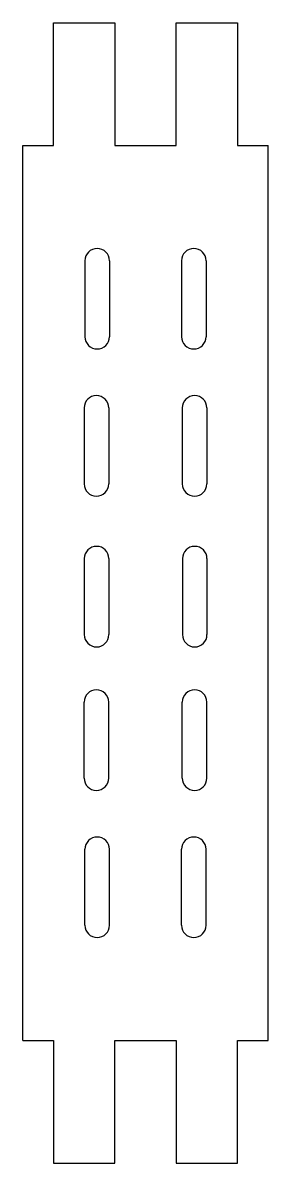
# Model space of a CAD drawing. Header units: millimetres. Extents: x -10 to 10, y -46.5 to 46.5.
import ezdxf

# ---------------------------------------------------------------- set-up
doc = ezdxf.new("R2010")
doc.units = ezdxf.units.MM

msp = doc.modelspace()

# ---------------------------------------------------------------- linework, layer by layer
at = {"color": 7, "linetype": 'Continuous', "lineweight": 25}
for p, q in [((-7.5, 46.5), (-2.5, 46.5)), ((-7.5, 36.5), (-7.5, 46.5)), ((-2.5, 46.5), (-2.5, 36.5)), ((2.5, 46.5), (7.5, 46.5)), ((2.5, 36.5), (2.5, 46.5)), ((7.5, 46.5), (7.5, 36.5)), ((-10, 36.5), (-7.5, 36.5)), ((-10, -36.5), (-10, 36.5)), ((-2.5, 36.5), (2.5, 36.5)), ((7.5, 36.5), (10, 36.5)), ((10, -36.5), (10, 36.5)), ((-4.939, 27.1), (-4.939, 20.9)), ((-2.939, 27.1), (-2.939, 20.9)), ((2.939, 27.1), (2.939, 20.9)), ((4.939, 27.1), (4.939, 20.9)), ((-5, 15.1), (-5, 8.9)), ((-3, 15.1), (-3, 8.9)), ((3, 15.1), (3, 8.9)), ((5, 15.1), (5, 8.9)), ((-4.988, 2.803), (-4.988, -3.397)), ((-2.988, 2.803), (-2.988, -3.397)), ((3.012, 2.803), (3.012, -3.397)), ((5.012, 2.803), (5.012, -3.397)), ((-5, -15.1), (-5, -8.9)), ((-3, -15.1), (-3, -8.9)), ((3, -15.1), (3, -8.9)), ((5, -15.1), (5, -8.9)), ((-4.939, -27.1), (-4.939, -20.9)), ((-2.939, -27.1), (-2.939, -20.9)), ((2.939, -27.1), (2.939, -20.9)), ((4.939, -27.1), (4.939, -20.9)), ((-10, -36.5), (-7.5, -36.5)), ((-7.5, -36.5), (-7.5, -46.5)), ((-2.5, -46.5), (-2.5, -36.5)), ((-2.5, -36.5), (2.5, -36.5)), ((2.5, -36.5), (2.5, -46.5)), ((7.5, -46.5), (7.5, -36.5)), ((7.5, -36.5), (10, -36.5)), ((-7.5, -46.5), (-2.5, -46.5)), ((2.5, -46.5), (7.5, -46.5))]:
    msp.add_line(p, q, dxfattribs=at)
for centre, start, end in [((-3.939, 27.1), 0, 180), ((3.939, 27.1), 0, 180), ((-3.939, 20.9), 180, 0), ((3.939, 20.9), 180, 0), ((-4, 15.1), 0, 180), ((4, 15.1), 0, 180), ((-4, 8.9), 180, 0), ((4, 8.9), 180, 0), ((-3.988, 2.803), 0, 180), ((4.012, 2.803), 0, 180), ((-3.988, -3.397), 180, 0), ((4.012, -3.397), 180, 0), ((-4, -8.9), 0, 180), ((4, -8.9), 0, 180), ((-4, -15.1), 180, 0), ((4, -15.1), 180, 0), ((-3.939, -20.9), 0, 180), ((3.939, -20.9), 0, 180), ((-3.939, -27.1), 180, 0), ((3.939, -27.1), 180, 0)]:
    msp.add_arc(centre, 1, start, end, dxfattribs=at)

doc.saveas('drawing.dxf')
